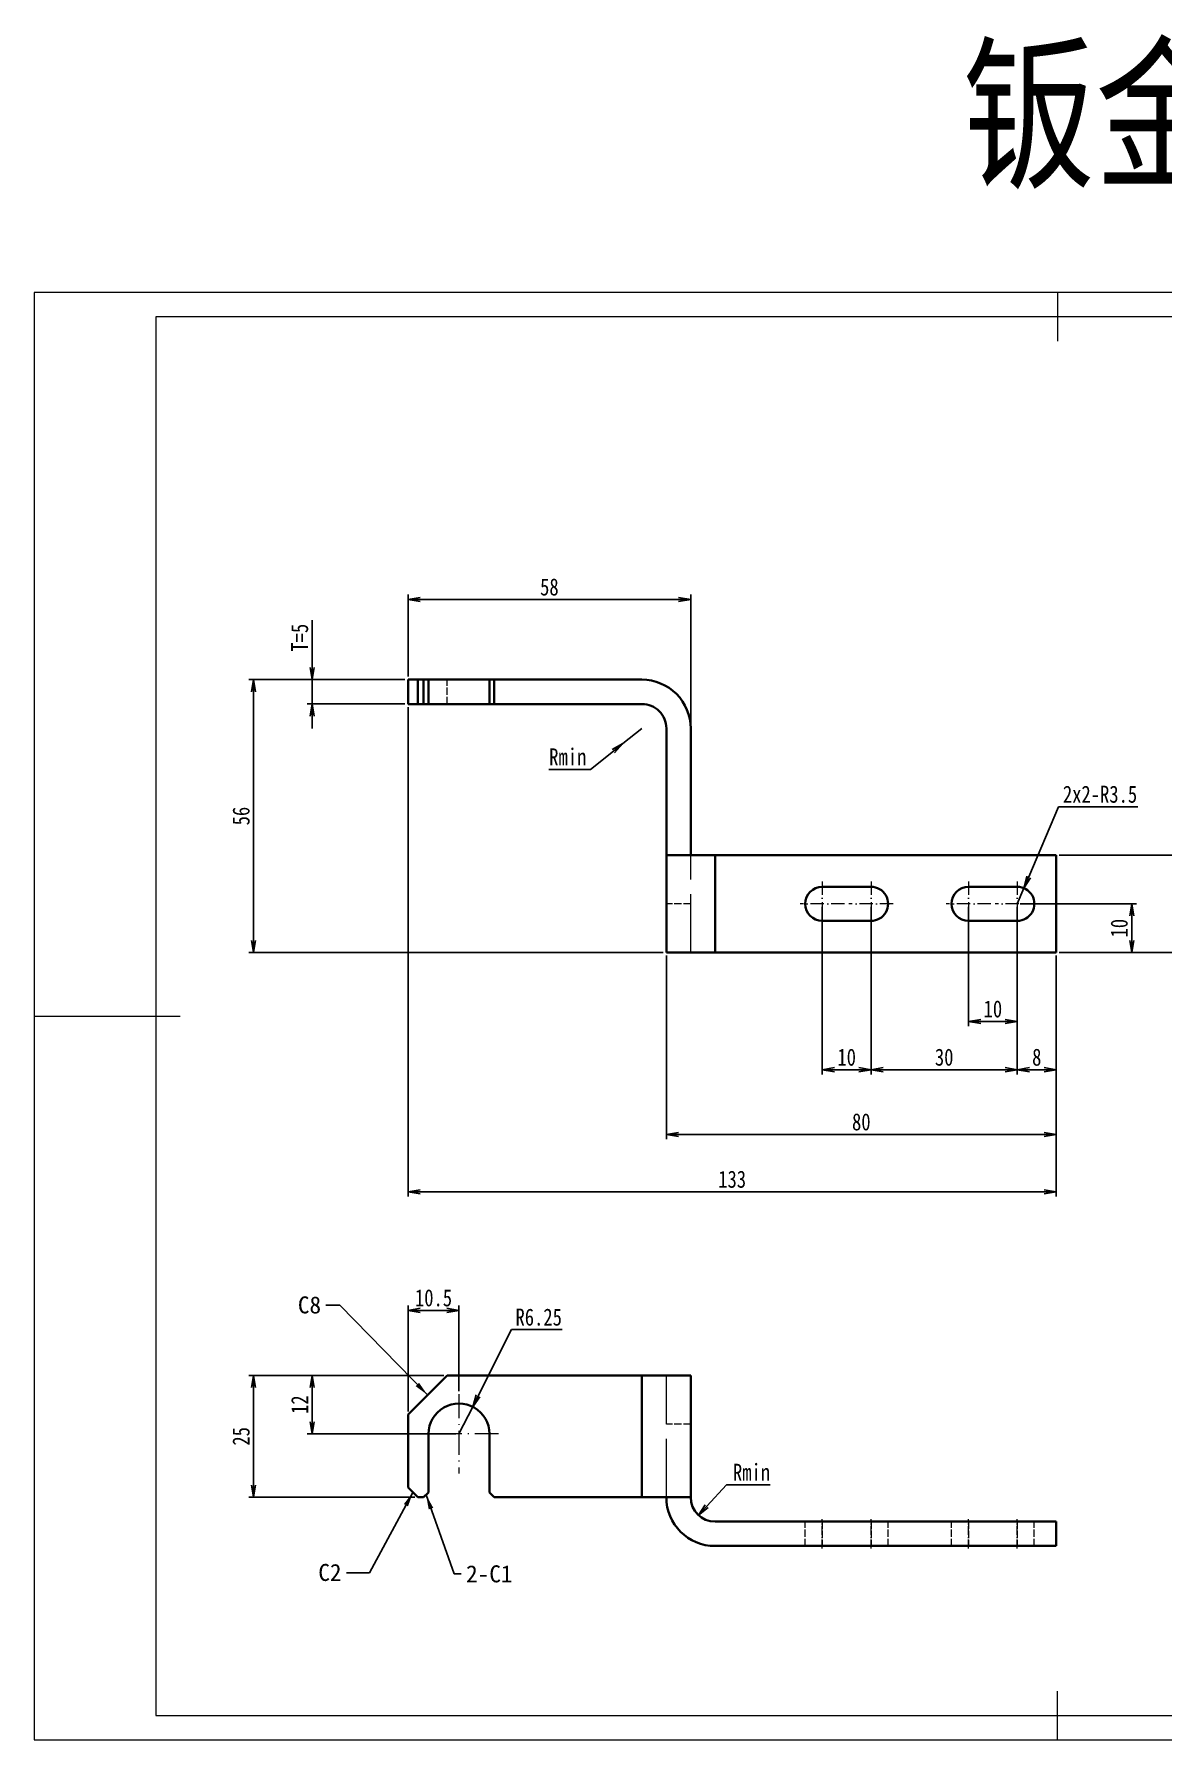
# Model space of a CAD drawing. Header units: millimetres. Extents: x -15766 to 80009, y -9701 to 15159.
# Drawn here: x -5815.9 to -5584.3, y 2838.5 to 3188.5 of the extents above; entities that cross this region are included whole.
import ezdxf

# ---------------------------------------------------------------- set-up
doc = ezdxf.new("R2010")
doc.units = ezdxf.units.MM
for name, pattern in [('CENTER-HOKUTO_1', [16, 13, -1, 1, -1]), ('DASHDOT', [18.5, 12, -3, 0.5, -3]), ('DASHED', [15, 12, -3]), ('HIDDEN-HOKUTO_1', [2, 1, -1])]:
    doc.linetypes.add(name, pattern=pattern)
doc.layers.get('DEFPOINTS').update_dxf_attribs({"lineweight": 18})
for name, color, linetype, lineweight in [('AM_7', 2, 'CENTER-HOKUTO_1', 18), ('AM_HID', 1, 'HIDDEN-HOKUTO_1', 18), ('AM_VIS', 7, 'Continuous', 18), ('CDRAFT0', 7, 'Continuous', 18), ('DIM', 253, 'Continuous', 20), ('title_frame', 7, 'Continuous', 18), ('word_dim', 9, 'Continuous', 18), ('粗实线层_1', 7, 'Continuous', 15)]:
    doc.layers.add(name, color=color, linetype=linetype, lineweight=lineweight)
doc.styles.add('DIM', font='', dxfattribs={"width": 0.8})
doc.styles.get('DIM').set_extended_font_data('NSimSun')
doc.dimstyles.new('1-1', dxfattribs={"dimtxt": 3.5, "dimasz": 3, "dimexe": 1, "dimexo": 0, "dimgap": 1, "dimtad": 1, "dimdsep": 46, "dimtxsty": 'DIM', "dimblk": '_CAXARROW', "dimcen": 0, "dimdle": 6, "dimclrd": 256, "dimclre": 256, "dimclrt": 3, "dimazin": 2, "dimtfac": 0.707107, "dimtmove": 0, "dimatfit": 3, "dimfxl": 0, "dimfrac": 2, "dimtolj": 1, "dimarcsym": 0})
doc.dimstyles.new('1-1$0', dxfattribs={"dimtxt": 3.5, "dimasz": 2.5, "dimexe": 1, "dimexo": 0.625, "dimgap": 0.8, "dimtad": 1, "dimdsep": 46, "dimtxsty": 'DIM', "dimblk": 'OPEN', "dimcen": 0, "dimdle": 5, "dimclrd": 256, "dimclre": 256, "dimclrt": 3, "dimazin": 3, "dimtfac": 0.5, "dimtmove": 0, "dimatfit": 3, "dimldrblk": 'OPEN', "dimfxl": 0, "dimtolj": 1, "dimarcsym": 0})
doc.dimstyles.new('1-1$4', dxfattribs={"dimtxt": 3.5, "dimasz": 2.5, "dimexe": 1, "dimexo": 0.625, "dimgap": 0.8, "dimtad": 1, "dimtih": 1, "dimtoh": 1, "dimzin": 12, "dimdsep": 46, "dimtxsty": 'DIM', "dimblk": 'OPEN', "dimcen": 0, "dimdle": 5, "dimclrd": 256, "dimclre": 256, "dimclrt": 3, "dimazin": 3, "dimtfac": 0.5, "dimtmove": 0, "dimatfit": 3, "dimldrblk": 'OPEN', "dimfxl": 0, "dimtolj": 1, "dimarcsym": 0})

# ---------------------------------------------------------------- blocks, each defined once
blk = doc.blocks.new('*X1583')
at = {"layer": 'CDRAFT0'}
for p, q in [((420, 297), (0, 297)), ((0, 297), (0, 0)), ((420, 0), (420, 297)), ((0, 0), (420, 0))]:
    blk.add_line(p, q, dxfattribs=at)
at = {"layer": '粗实线层_1'}
for p, q in [((210, 297), (210, 287)), ((415, 292), (25, 292)), ((25, 292), (25, 5)), ((415, 5), (415, 292)), ((0, 148.5), (30, 148.5)), ((420, 148.5), (410, 148.5)), ((210, 0), (210, 10)), ((25, 5), (415, 5))]:
    blk.add_line(p, q, dxfattribs=at)
blk = doc.blocks.new('_OPEN')
at = {"color": 0, "linetype": 'ByBlock', "lineweight": -2}
for p, q in [((-1, 0.166667), (0, 0)), ((-1, -0.166667), (0, 0)), ((0, 0), (-1, 0))]:
    blk.add_line(p, q, dxfattribs=at)
blk = doc.blocks.new('*D1720')
at = {"layer": 'DEFPOINTS', "color": 0, "transparency": 16777216}
for p in [(-5614.22, 3010.04), (-5606.22, 3000.04), (-5590.74, 3000.04)]:
    blk.add_point(p, dxfattribs=at)
at = {"layer": 'word_dim', "linetype": 'Continuous', "lineweight": -2, "transparency": 16777216}
for p, q in [((-5613.6, 3010.04), (-5589.74, 3010.04)), ((-5590.74, 3007.54), (-5590.74, 3002.54)), ((-5605.6, 3000.04), (-5589.74, 3000.04))]:
    blk.add_line(p, q, dxfattribs=at)
at = {"layer": 'word_dim', "lineweight": -2, "transparency": 16777216, "xscale": 2.5, "yscale": 2.5, "zscale": 2.5}
for p, rotation in [((-5590.74, 3010.04), 90), ((-5590.74, 3000.04), 270)]:
    blk.add_blockref('_OPEN', p, dxfattribs=dict(at, rotation=rotation))
at = {"layer": 'word_dim', "color": 3, "transparency": 16777216, "insert": (-5593.29, 3005.04), "char_height": 3.5, "attachment_point": 5, "rotation": 90, "style": 'DIM'}
blk.add_mtext('\\A1;10', dxfattribs=at)
blk = doc.blocks.new('*D1721')
at = {"layer": 'DEFPOINTS', "color": 0, "transparency": 16777216}
for p in [(-5606.22, 3020.04), (-5577.57, 3020.04), (-5606.22, 3000.04)]:
    blk.add_point(p, dxfattribs=at)
at = {"layer": 'word_dim', "linetype": 'Continuous', "lineweight": -2, "transparency": 16777216}
for p, q in [((-5605.6, 3020.04), (-5576.57, 3020.04)), ((-5577.57, 3002.54), (-5577.57, 3017.54)), ((-5605.6, 3000.04), (-5576.57, 3000.04))]:
    blk.add_line(p, q, dxfattribs=at)
at = {"layer": 'word_dim', "lineweight": -2, "transparency": 16777216, "xscale": 2.5, "yscale": 2.5, "zscale": 2.5}
for p, rotation in [((-5577.57, 3020.04), 90), ((-5577.57, 3000.04), 270)]:
    blk.add_blockref('_OPEN', p, dxfattribs=dict(at, rotation=rotation))
at = {"layer": 'word_dim', "color": 3, "transparency": 16777216, "insert": (-5580.12, 3010.04), "char_height": 3.5, "attachment_point": 5, "rotation": 90, "style": 'DIM'}
blk.add_mtext('\\A1;20', dxfattribs=at)
blk = doc.blocks.new('*D1722')
at = {"layer": 'DEFPOINTS', "color": 0, "transparency": 16777216}
for p in [(-5614.22, 3010.04), (-5606.22, 3000.04), (-5606.22, 2976)]:
    blk.add_point(p, dxfattribs=at)
at = {"layer": 'word_dim', "linetype": 'Continuous', "lineweight": -2, "transparency": 16777216}
for p, q in [((-5614.22, 3009.41), (-5614.22, 2975)), ((-5606.22, 2999.41), (-5606.22, 2975)), ((-5611.72, 2976), (-5608.72, 2976))]:
    blk.add_line(p, q, dxfattribs=at)
at = {"layer": 'word_dim', "lineweight": -2, "transparency": 16777216, "xscale": 2.5, "yscale": 2.5, "zscale": 2.5, "rotation": 180}
blk.add_blockref('_OPEN', (-5614.22, 2976), dxfattribs=at)
at = {"layer": 'word_dim', "lineweight": -2, "transparency": 16777216, "xscale": 2.5, "yscale": 2.5, "zscale": 2.5}
blk.add_blockref('_OPEN', (-5606.22, 2976), dxfattribs=at)
at = {"layer": 'word_dim', "color": 3, "transparency": 16777216, "insert": (-5610.22, 2978.55), "char_height": 3.5, "attachment_point": 5, "style": 'DIM'}
blk.add_mtext('\\A1;8', dxfattribs=at)
blk = doc.blocks.new('*D1723')
at = {"layer": 'DEFPOINTS', "color": 0, "transparency": 16777216}
for p in [(-5624.22, 3010.04), (-5614.22, 3010.04), (-5624.22, 2985.9)]:
    blk.add_point(p, dxfattribs=at)
at = {"layer": 'word_dim', "linetype": 'Continuous', "lineweight": -2, "transparency": 16777216}
for p, q in [((-5624.22, 3009.41), (-5624.22, 2984.9)), ((-5614.22, 3009.41), (-5614.22, 2984.9)), ((-5616.72, 2985.9), (-5621.72, 2985.9))]:
    blk.add_line(p, q, dxfattribs=at)
at = {"layer": 'word_dim', "lineweight": -2, "transparency": 16777216, "xscale": 2.5, "yscale": 2.5, "zscale": 2.5, "rotation": 180}
blk.add_blockref('_OPEN', (-5624.22, 2985.9), dxfattribs=at)
at = {"layer": 'word_dim', "lineweight": -2, "transparency": 16777216, "xscale": 2.5, "yscale": 2.5, "zscale": 2.5}
blk.add_blockref('_OPEN', (-5614.22, 2985.9), dxfattribs=at)
at = {"layer": 'word_dim', "color": 3, "transparency": 16777216, "insert": (-5619.22, 2988.45), "char_height": 3.5, "attachment_point": 5, "style": 'DIM'}
blk.add_mtext('\\A1;10', dxfattribs=at)
blk = doc.blocks.new('*D1724')
at = {"layer": 'DEFPOINTS', "color": 0, "transparency": 16777216}
for p in [(-5644.22, 3010.04), (-5614.22, 3010.04), (-5644.22, 2976)]:
    blk.add_point(p, dxfattribs=at)
at = {"layer": 'word_dim', "linetype": 'Continuous', "lineweight": -2, "transparency": 16777216}
for p, q in [((-5644.22, 3009.41), (-5644.22, 2975)), ((-5614.22, 3009.41), (-5614.22, 2975)), ((-5616.72, 2976), (-5641.72, 2976))]:
    blk.add_line(p, q, dxfattribs=at)
at = {"layer": 'word_dim', "lineweight": -2, "transparency": 16777216, "xscale": 2.5, "yscale": 2.5, "zscale": 2.5, "rotation": 180}
blk.add_blockref('_OPEN', (-5644.22, 2976), dxfattribs=at)
at = {"layer": 'word_dim', "lineweight": -2, "transparency": 16777216, "xscale": 2.5, "yscale": 2.5, "zscale": 2.5}
blk.add_blockref('_OPEN', (-5614.22, 2976), dxfattribs=at)
at = {"layer": 'word_dim', "color": 3, "transparency": 16777216, "insert": (-5629.22, 2978.55), "char_height": 3.5, "attachment_point": 5, "style": 'DIM'}
blk.add_mtext('\\A1;30', dxfattribs=at)
blk = doc.blocks.new('*D1725')
at = {"layer": 'DEFPOINTS', "color": 0, "transparency": 16777216}
for p in [(-5654.22, 3010.04), (-5644.22, 3010.04), (-5654.22, 2976)]:
    blk.add_point(p, dxfattribs=at)
at = {"layer": 'word_dim', "linetype": 'Continuous', "lineweight": -2, "transparency": 16777216}
for p, q in [((-5654.22, 3009.41), (-5654.22, 2975)), ((-5644.22, 3009.41), (-5644.22, 2975)), ((-5646.72, 2976), (-5651.72, 2976))]:
    blk.add_line(p, q, dxfattribs=at)
at = {"layer": 'word_dim', "lineweight": -2, "transparency": 16777216, "xscale": 2.5, "yscale": 2.5, "zscale": 2.5, "rotation": 180}
blk.add_blockref('_OPEN', (-5654.22, 2976), dxfattribs=at)
at = {"layer": 'word_dim', "lineweight": -2, "transparency": 16777216, "xscale": 2.5, "yscale": 2.5, "zscale": 2.5}
blk.add_blockref('_OPEN', (-5644.22, 2976), dxfattribs=at)
at = {"layer": 'word_dim', "color": 3, "transparency": 16777216, "insert": (-5649.22, 2978.55), "char_height": 3.5, "attachment_point": 5, "style": 'DIM'}
blk.add_mtext('\\A1;10', dxfattribs=at)
blk = doc.blocks.new('*D1726')
at = {"layer": 'DEFPOINTS', "color": 0, "transparency": 16777216}
for p in [(-5686.22, 3000.04), (-5606.22, 3000.04), (-5606.22, 2962.72)]:
    blk.add_point(p, dxfattribs=at)
at = {"layer": 'word_dim', "linetype": 'Continuous', "lineweight": -2, "transparency": 16777216}
for p, q in [((-5686.22, 2999.41), (-5686.22, 2961.72)), ((-5606.22, 2999.41), (-5606.22, 2961.72)), ((-5683.72, 2962.72), (-5608.72, 2962.72))]:
    blk.add_line(p, q, dxfattribs=at)
at = {"layer": 'word_dim', "lineweight": -2, "transparency": 16777216, "xscale": 2.5, "yscale": 2.5, "zscale": 2.5, "rotation": 180}
blk.add_blockref('_OPEN', (-5686.22, 2962.72), dxfattribs=at)
at = {"layer": 'word_dim', "lineweight": -2, "transparency": 16777216, "xscale": 2.5, "yscale": 2.5, "zscale": 2.5}
blk.add_blockref('_OPEN', (-5606.22, 2962.72), dxfattribs=at)
at = {"layer": 'word_dim', "color": 3, "transparency": 16777216, "insert": (-5646.22, 2965.27), "char_height": 3.5, "attachment_point": 5, "style": 'DIM'}
blk.add_mtext('\\A1;80', dxfattribs=at)
blk = doc.blocks.new('*D1727')
at = {"layer": 'DEFPOINTS', "color": 0, "transparency": 16777216}
for p in [(-5739.22, 3051.04), (-5606.22, 3000.04), (-5739.22, 2950.95)]:
    blk.add_point(p, dxfattribs=at)
at = {"layer": 'word_dim', "linetype": 'Continuous', "lineweight": -2, "transparency": 16777216}
for p, q in [((-5739.22, 3050.41), (-5739.22, 2949.95)), ((-5606.22, 2999.41), (-5606.22, 2949.95)), ((-5608.72, 2950.95), (-5736.72, 2950.95))]:
    blk.add_line(p, q, dxfattribs=at)
at = {"layer": 'word_dim', "lineweight": -2, "transparency": 16777216, "xscale": 2.5, "yscale": 2.5, "zscale": 2.5, "rotation": 180}
blk.add_blockref('_OPEN', (-5739.22, 2950.95), dxfattribs=at)
at = {"layer": 'word_dim', "lineweight": -2, "transparency": 16777216, "xscale": 2.5, "yscale": 2.5, "zscale": 2.5}
blk.add_blockref('_OPEN', (-5606.22, 2950.95), dxfattribs=at)
at = {"layer": 'word_dim', "color": 3, "transparency": 16777216, "insert": (-5672.72, 2953.5), "char_height": 3.5, "attachment_point": 5, "style": 'DIM'}
blk.add_mtext('\\A1;133', dxfattribs=at)
blk = doc.blocks.new('*D1728')
at = {"layer": 'DEFPOINTS', "color": 0, "transparency": 16777216}
for p in [(-5758.9, 3056.04), (-5739.22, 3056.04), (-5739.22, 3051.04)]:
    blk.add_point(p, dxfattribs=at)
at = {"layer": 'word_dim', "linetype": 'Continuous', "lineweight": -2, "transparency": 16777216}
for p, q in [((-5758.9, 3058.54), (-5758.9, 3068.25)), ((-5739.85, 3056.04), (-5759.9, 3056.04)), ((-5758.9, 3051.04), (-5758.9, 3056.04)), ((-5739.85, 3051.04), (-5759.9, 3051.04)), ((-5758.9, 3048.54), (-5758.9, 3046.04))]:
    blk.add_line(p, q, dxfattribs=at)
at = {"layer": 'word_dim', "lineweight": -2, "transparency": 16777216, "xscale": 2.5, "yscale": 2.5, "zscale": 2.5}
for p, rotation in [((-5758.9, 3056.04), 270), ((-5758.9, 3051.04), 90)]:
    blk.add_blockref('_OPEN', p, dxfattribs=dict(at, rotation=rotation))
at = {"layer": 'word_dim', "color": 3, "transparency": 16777216, "insert": (-5761.45, 3064.64), "char_height": 3.5, "attachment_point": 5, "rotation": 90, "style": 'DIM'}
blk.add_mtext('\\A1;T=5', dxfattribs=at)
blk = doc.blocks.new('*D1729')
at = {"layer": 'DEFPOINTS', "color": 0, "transparency": 16777216}
for p in [(-5739.22, 3056.04), (-5770.91, 3000.04), (-5686.22, 3000.04)]:
    blk.add_point(p, dxfattribs=at)
at = {"layer": 'word_dim', "linetype": 'Continuous', "lineweight": -2, "transparency": 16777216}
for p, q in [((-5739.85, 3056.04), (-5771.91, 3056.04)), ((-5770.91, 3053.54), (-5770.91, 3002.54)), ((-5686.85, 3000.04), (-5771.91, 3000.04))]:
    blk.add_line(p, q, dxfattribs=at)
at = {"layer": 'word_dim', "lineweight": -2, "transparency": 16777216, "xscale": 2.5, "yscale": 2.5, "zscale": 2.5}
for p, rotation in [((-5770.91, 3056.04), 90), ((-5770.91, 3000.04), 270)]:
    blk.add_blockref('_OPEN', p, dxfattribs=dict(at, rotation=rotation))
at = {"layer": 'word_dim', "color": 3, "transparency": 16777216, "insert": (-5773.46, 3028.04), "char_height": 3.5, "attachment_point": 5, "rotation": 90, "style": 'DIM'}
blk.add_mtext('\\A1;56', dxfattribs=at)
blk = doc.blocks.new('*D1730')
at = {"layer": 'DEFPOINTS', "color": 0, "transparency": 16777216}
for p in [(-5681.22, 3072.48), (-5739.22, 3056.04), (-5681.22, 3046.04)]:
    blk.add_point(p, dxfattribs=at)
at = {"layer": 'word_dim', "linetype": 'Continuous', "lineweight": -2, "transparency": 16777216}
for p, q in [((-5739.22, 3056.66), (-5739.22, 3073.48)), ((-5681.22, 3046.66), (-5681.22, 3073.48)), ((-5736.72, 3072.48), (-5683.72, 3072.48))]:
    blk.add_line(p, q, dxfattribs=at)
at = {"layer": 'word_dim', "lineweight": -2, "transparency": 16777216, "xscale": 2.5, "yscale": 2.5, "zscale": 2.5, "rotation": 180}
blk.add_blockref('_OPEN', (-5739.22, 3072.48), dxfattribs=at)
at = {"layer": 'word_dim', "lineweight": -2, "transparency": 16777216, "xscale": 2.5, "yscale": 2.5, "zscale": 2.5}
blk.add_blockref('_OPEN', (-5681.22, 3072.48), dxfattribs=at)
at = {"layer": 'word_dim', "color": 3, "transparency": 16777216, "insert": (-5710.22, 3075.03), "char_height": 3.5, "attachment_point": 5, "style": 'DIM'}
blk.add_mtext('\\A1;58', dxfattribs=at)
blk = doc.blocks.new('*D1731')
at = {"layer": 'DEFPOINTS', "color": 0, "transparency": 16777216}
for p in [(-5691.22, 3046.04), (-5695.14, 3042.92)]:
    blk.add_point(p, dxfattribs=at)
at = {"layer": 'word_dim', "linetype": 'Continuous', "lineweight": -2, "transparency": 16777216}
for p, q in [((-5691.22, 3046.04), (-5695.14, 3042.92)), ((-5701.79, 3037.63), (-5697.09, 3041.37)), ((-5710.3, 3037.63), (-5701.79, 3037.63))]:
    blk.add_line(p, q, dxfattribs=at)
at = {"layer": 'word_dim', "lineweight": -2, "transparency": 16777216, "xscale": 2.5, "yscale": 2.5, "zscale": 2.5, "rotation": 38.49824827196643}
blk.add_blockref('_OPEN', (-5695.14, 3042.92), dxfattribs=at)
at = {"layer": 'word_dim', "color": 3, "transparency": 16777216, "insert": (-5706.45, 3040.18), "char_height": 3.5, "attachment_point": 5, "style": 'DIM'}
blk.add_mtext('\\A1;Rmin', dxfattribs=at)
blk = doc.blocks.new('*D1732')
at = {"layer": 'DEFPOINTS', "color": 0, "transparency": 16777216}
for p in [(-5612.86, 3013.26), (-5614.22, 3010.04)]:
    blk.add_point(p, dxfattribs=at)
at = {"layer": 'word_dim', "linetype": 'Continuous', "lineweight": -2, "transparency": 16777216}
for p, q in [((-5605.78, 3029.95), (-5611.88, 3015.56)), ((-5589.5, 3029.95), (-5605.78, 3029.95)), ((-5614.22, 3010.04), (-5612.86, 3013.26))]:
    blk.add_line(p, q, dxfattribs=at)
at = {"layer": 'word_dim', "lineweight": -2, "transparency": 16777216, "xscale": 2.5, "yscale": 2.5, "zscale": 2.5, "rotation": 247.0254725562756}
blk.add_blockref('_OPEN', (-5612.86, 3013.26), dxfattribs=at)
at = {"layer": 'word_dim', "color": 3, "transparency": 16777216, "insert": (-5597.24, 3032.5), "char_height": 3.5, "attachment_point": 5, "style": 'DIM'}
blk.add_mtext('\\A1;2x2-R3.5', dxfattribs=at)
blk = doc.blocks.new('*D1733')
at = {"layer": 'DEFPOINTS', "color": 0, "transparency": 16777216}
for p in [(-5758.9, 2913.27), (-5731.22, 2913.27), (-5728.77, 2901.27)]:
    blk.add_point(p, dxfattribs=at)
at = {"layer": 'word_dim', "linetype": 'Continuous', "lineweight": -2, "transparency": 16777216}
for p, q in [((-5731.85, 2913.27), (-5759.9, 2913.27)), ((-5758.9, 2903.77), (-5758.9, 2910.77)), ((-5729.39, 2901.27), (-5759.9, 2901.27))]:
    blk.add_line(p, q, dxfattribs=at)
at = {"layer": 'word_dim', "lineweight": -2, "transparency": 16777216, "xscale": 2.5, "yscale": 2.5, "zscale": 2.5}
for p, rotation in [((-5758.9, 2913.27), 90), ((-5758.9, 2901.27), 270)]:
    blk.add_blockref('_OPEN', p, dxfattribs=dict(at, rotation=rotation))
at = {"layer": 'word_dim', "color": 3, "transparency": 16777216, "insert": (-5761.45, 2907.27), "char_height": 3.5, "attachment_point": 5, "rotation": 90, "style": 'DIM'}
blk.add_mtext('\\A1;12', dxfattribs=at)
blk = doc.blocks.new('*D1734')
at = {"layer": 'DEFPOINTS', "color": 0, "transparency": 16777216}
for p in [(-5731.22, 2913.27), (-5770.91, 2888.27), (-5737.22, 2888.27)]:
    blk.add_point(p, dxfattribs=at)
at = {"layer": 'word_dim', "linetype": 'Continuous', "lineweight": -2, "transparency": 16777216}
for p, q in [((-5731.85, 2913.27), (-5771.91, 2913.27)), ((-5770.91, 2910.77), (-5770.91, 2890.77)), ((-5737.85, 2888.27), (-5771.91, 2888.27))]:
    blk.add_line(p, q, dxfattribs=at)
at = {"layer": 'word_dim', "lineweight": -2, "transparency": 16777216, "xscale": 2.5, "yscale": 2.5, "zscale": 2.5}
for p, rotation in [((-5770.91, 2913.27), 90), ((-5770.91, 2888.27), 270)]:
    blk.add_blockref('_OPEN', p, dxfattribs=dict(at, rotation=rotation))
at = {"layer": 'word_dim', "color": 3, "transparency": 16777216, "insert": (-5773.46, 2900.77), "char_height": 3.5, "attachment_point": 5, "rotation": 90, "style": 'DIM'}
blk.add_mtext('\\A1;25', dxfattribs=at)
blk = doc.blocks.new('_CAXARROW')
blk.add_hatch(color=0).paths.add_polyline_path([(0, 0), (-1, 0.125), (-1, -0.125)], flags=0)
blk = doc.blocks.new('*D1735')
at = {"layer": 'DEFPOINTS', "color": 0, "transparency": 16777216}
for p in [(-5725.96, 2906.85), (-5728.77, 2901.27)]:
    blk.add_point(p, dxfattribs=at)
at = {"layer": 'word_dim', "linetype": 'Continuous', "lineweight": -2, "transparency": 16777216}
for p, q in [((-5718, 2922.66), (-5724.83, 2909.08)), ((-5707.62, 2922.66), (-5718, 2922.66)), ((-5728.77, 2901.27), (-5725.96, 2906.85))]:
    blk.add_line(p, q, dxfattribs=at)
at = {"layer": 'word_dim', "lineweight": -2, "transparency": 16777216, "xscale": 2.5, "yscale": 2.5, "zscale": 2.5, "rotation": 243.2886146466819}
blk.add_blockref('_OPEN', (-5725.96, 2906.85), dxfattribs=at)
at = {"layer": 'word_dim', "color": 3, "transparency": 16777216, "insert": (-5712.41, 2925.21), "char_height": 3.5, "attachment_point": 5, "style": 'DIM'}
blk.add_mtext('\\A1;R6.25', dxfattribs=at)
blk = doc.blocks.new('*D1736')
at = {"layer": 'DEFPOINTS', "color": 0, "transparency": 16777216}
for p in [(-5739.22, 2926.62), (-5728.77, 2909.39), (-5739.22, 2905.27)]:
    blk.add_point(p, dxfattribs=at)
at = {"layer": 'word_dim', "linetype": 'Continuous', "lineweight": -2, "transparency": 16777216}
for p, q in [((-5739.22, 2905.89), (-5739.22, 2927.62)), ((-5731.27, 2926.62), (-5736.72, 2926.62)), ((-5728.77, 2910.02), (-5728.77, 2927.62))]:
    blk.add_line(p, q, dxfattribs=at)
at = {"layer": 'word_dim', "lineweight": -2, "transparency": 16777216, "xscale": 2.5, "yscale": 2.5, "zscale": 2.5, "rotation": 180}
blk.add_blockref('_OPEN', (-5739.22, 2926.62), dxfattribs=at)
at = {"layer": 'word_dim', "lineweight": -2, "transparency": 16777216, "xscale": 2.5, "yscale": 2.5, "zscale": 2.5}
blk.add_blockref('_OPEN', (-5728.77, 2926.62), dxfattribs=at)
at = {"layer": 'word_dim', "color": 3, "transparency": 16777216, "insert": (-5733.99, 2929.17), "char_height": 3.5, "attachment_point": 5, "style": 'DIM'}
blk.add_mtext('\\A1;10.5', dxfattribs=at)
blk = doc.blocks.new('*D1737')
at = {"layer": 'DEFPOINTS', "color": 0, "transparency": 16777216}
for p in [(-5676.22, 2888.27), (-5679.61, 2884.59)]:
    blk.add_point(p, dxfattribs=at)
at = {"layer": 'word_dim', "linetype": 'Continuous', "lineweight": -2, "transparency": 16777216}
for p, q in [((-5673.85, 2890.84), (-5677.92, 2886.43)), ((-5664.89, 2890.84), (-5673.85, 2890.84))]:
    blk.add_line(p, q, dxfattribs=at)
at = {"layer": 'word_dim', "lineweight": -2, "transparency": 16777216, "xscale": 2.5, "yscale": 2.5, "zscale": 2.5, "rotation": 227.3931519278742}
blk.add_blockref('_OPEN', (-5679.61, 2884.59), dxfattribs=at)
at = {"layer": 'word_dim', "color": 3, "transparency": 16777216, "insert": (-5668.75, 2893.39), "char_height": 3.5, "attachment_point": 5, "style": 'DIM'}
blk.add_mtext('\\A1;Rmin', dxfattribs=at)

msp = doc.modelspace()

# ---------------------------------------------------------------- linework, layer by layer
at = {"layer": 'AM_7', "color": 2, "linetype": 'DASHDOT', "lineweight": 13, "ltscale": 0.227502}
for p, q in [((-5654.22327, 3014.58579), (-5654.22327, 3005.48569)), ((-5644.22327, 3014.58579), (-5644.22327, 3005.48569)), ((-5624.22327, 3014.58579), (-5624.22327, 3005.48569)), ((-5614.22327, 3014.58579), (-5614.22327, 3005.48569))]:
    msp.add_line(p, q, dxfattribs=at)
at = {"layer": 'AM_7', "color": 2, "linetype": 'DASHDOT', "lineweight": 13, "ltscale": 0.227539}
for p, q in [((-5649.67249, 3010.03574), (-5658.77405, 3010.03574)), ((-5639.67249, 3010.03574), (-5648.77405, 3010.03574)), ((-5619.67249, 3010.03574), (-5628.77405, 3010.03574)), ((-5609.67249, 3010.03574), (-5618.77405, 3010.03574))]:
    msp.add_line(p, q, dxfattribs=at)
at = {"layer": 'AM_7', "color": 2, "linetype": 'DASHDOT', "lineweight": 13, "ltscale": 0.40625}
for p, q in [((-5728.76624, 2909.39274), (-5728.76624, 2893.14274)), ((-5720.64124, 2901.26774), (-5736.89124, 2901.26774))]:
    msp.add_line(p, q, dxfattribs=at)
at = {"layer": 'AM_7', "color": 2, "linetype": 'DASHDOT', "lineweight": 13, "ltscale": 0.15}
for p, q in [((-5654.22327, 2877.76774), (-5654.22327, 2883.76774)), ((-5644.22327, 2877.76774), (-5644.22327, 2883.76774)), ((-5624.22327, 2877.76774), (-5624.22327, 2883.76774)), ((-5614.22327, 2877.76774), (-5614.22327, 2883.76774))]:
    msp.add_line(p, q, dxfattribs=at)
at = {"layer": 'AM_HID', "color": 1, "linetype": 'DASHED', "lineweight": 13, "ltscale": 0.125}
for p, q in [((-5731.22327, 3051.03574), (-5731.22327, 3056.03574)), ((-5681.22327, 3010.03574), (-5686.22327, 3010.03574)), ((-5681.22327, 2903.26774), (-5686.22327, 2903.26774)), ((-5657.72327, 2878.26774), (-5657.72327, 2883.26774)), ((-5654.22327, 2883.26774), (-5654.22327, 2878.26774)), ((-5654.22327, 2883.26774), (-5654.22327, 2878.26774)), ((-5644.22327, 2883.26774), (-5644.22327, 2878.26774)), ((-5644.22327, 2883.26774), (-5644.22327, 2878.26774)), ((-5640.72327, 2878.26774), (-5640.72327, 2883.26774)), ((-5627.72327, 2878.26774), (-5627.72327, 2883.26774)), ((-5624.22327, 2883.26774), (-5624.22327, 2878.26774)), ((-5624.22327, 2883.26774), (-5624.22327, 2878.26774)), ((-5614.22327, 2883.26774), (-5614.22327, 2878.26774)), ((-5614.22327, 2883.26774), (-5614.22327, 2878.26774)), ((-5610.72327, 2878.26774), (-5610.72327, 2883.26774))]:
    msp.add_line(p, q, dxfattribs=at)
at = {"layer": 'AM_HID', "color": 1, "linetype": 'DASHED', "lineweight": 13}
for p, q in [((-5681.22327, 3000.03574), (-5681.22327, 3020.03574)), ((-5676.22327, 3000.03574), (-5676.22327, 3020.03574)), ((-5691.22327, 2888.26774), (-5691.22327, 2913.26774)), ((-5686.22327, 2888.26774), (-5686.22327, 2913.26774))]:
    msp.add_line(p, q, dxfattribs=at)
at = {"layer": 'AM_VIS', "color": 7, "lineweight": 35, "ltscale": 0.125}
for p, q in [((-5739.22327, 3051.03574), (-5739.22327, 3056.03574)), ((-5737.22327, 3051.03574), (-5737.22327, 3056.03574)), ((-5736.01624, 3056.03574), (-5736.01624, 3051.03574)), ((-5735.01624, 3056.03574), (-5735.01624, 3051.03574)), ((-5722.51624, 3056.03574), (-5722.51624, 3051.03574)), ((-5721.51624, 3056.03574), (-5721.51624, 3051.03574)), ((-5606.22327, 2883.26774), (-5606.22327, 2878.26774))]:
    msp.add_line(p, q, dxfattribs=at)
at = {"layer": 'AM_VIS', "color": 7, "lineweight": 35, "ltscale": 0.05}
for p, q in [((-5739.22327, 3056.03574), (-5737.22327, 3056.03574)), ((-5739.22327, 3051.03574), (-5737.22327, 3051.03574))]:
    msp.add_line(p, q, dxfattribs=at)
at = {"layer": 'AM_VIS', "color": 7, "lineweight": 35, "ltscale": 0.030176}
for p, q in [((-5737.22327, 3056.03574), (-5736.01624, 3056.03574)), ((-5737.22327, 3051.03574), (-5736.01624, 3051.03574))]:
    msp.add_line(p, q, dxfattribs=at)
at = {"layer": 'AM_VIS', "color": 7, "lineweight": 35, "ltscale": 0.025}
for p, q in [((-5736.01624, 3056.03574), (-5735.01624, 3056.03574)), ((-5721.51624, 3056.03574), (-5722.51624, 3056.03574)), ((-5736.01624, 3051.03574), (-5735.01624, 3051.03574)), ((-5721.51624, 3051.03574), (-5722.51624, 3051.03574))]:
    msp.add_line(p, q, dxfattribs=at)
at = {"layer": 'AM_VIS', "color": 7, "lineweight": 35, "ltscale": 0.3125}
for p, q in [((-5722.51624, 3056.03574), (-5735.01624, 3056.03574)), ((-5722.51624, 3051.03574), (-5735.01624, 3051.03574))]:
    msp.add_line(p, q, dxfattribs=at)
at = {"layer": 'AM_VIS', "color": 7, "lineweight": 35}
for p, q in [((-5721.51624, 3056.03574), (-5691.22327, 3056.03574)), ((-5721.51624, 3051.03574), (-5691.22327, 3051.03574)), ((-5686.22327, 3046.03574), (-5686.22327, 3020.03574)), ((-5681.22327, 3046.03574), (-5681.22327, 3020.03574)), ((-5686.22327, 3000.03574), (-5686.22327, 3020.03574)), ((-5676.22327, 3020.03574), (-5606.22327, 3020.03574)), ((-5676.22327, 3000.03574), (-5676.22327, 3020.03574)), ((-5606.22327, 3000.03574), (-5606.22327, 3020.03574)), ((-5676.22327, 3000.03574), (-5606.22327, 3000.03574)), ((-5731.22327, 2913.26774), (-5691.22327, 2913.26774)), ((-5691.22327, 2888.26774), (-5691.22327, 2913.26774)), ((-5681.22327, 2888.26774), (-5681.22327, 2913.26774)), ((-5739.22327, 2890.26774), (-5737.22327, 2888.26774)), ((-5736.01624, 2888.26774), (-5737.22327, 2888.26774)), ((-5735.01624, 2889.26774), (-5736.01624, 2888.26774)), ((-5722.51624, 2889.26774), (-5721.51624, 2888.26774)), ((-5721.51624, 2888.26774), (-5691.22327, 2888.26774)), ((-5676.22327, 2883.26774), (-5606.22327, 2883.26774)), ((-5676.22327, 2878.26774), (-5606.22327, 2878.26774))]:
    msp.add_line(p, q, dxfattribs=at)
at = {"layer": 'AM_VIS', "color": 7, "lineweight": 35, "ltscale": 0.25}
for p, q in [((-5686.22327, 3020.03574), (-5676.22327, 3020.03574)), ((-5644.22327, 3013.53574), (-5654.22327, 3013.53574)), ((-5614.22327, 3013.53574), (-5624.22327, 3013.53574)), ((-5654.22327, 3006.53574), (-5644.22327, 3006.53574)), ((-5624.22327, 3006.53574), (-5614.22327, 3006.53574)), ((-5686.22327, 3000.03574), (-5676.22327, 3000.03574)), ((-5681.22327, 2913.26774), (-5691.22327, 2913.26774)), ((-5681.22327, 2888.26774), (-5691.22327, 2888.26774))]:
    msp.add_line(p, q, dxfattribs=at)
at = {"layer": 'AM_VIS', "color": 7, "lineweight": 35, "ltscale": 0.282843}
msp.add_line((-5739.22327, 2905.26774), (-5731.22327, 2913.26774), dxfattribs=at)
at = {"layer": 'AM_VIS', "color": 7, "lineweight": 35, "ltscale": 0.375}
msp.add_line((-5739.22327, 2890.26774), (-5739.22327, 2905.26774), dxfattribs=at)
at = {"layer": 'AM_VIS', "color": 7, "lineweight": 35, "ltscale": 0.3}
for p, q in [((-5735.01624, 2889.26774), (-5735.01624, 2901.26774)), ((-5722.51624, 2901.26774), (-5722.51624, 2889.26774))]:
    msp.add_line(p, q, dxfattribs=at)
at = {"layer": 'AM_VIS', "color": 7, "lineweight": 35}
for centre, radius, start, end in [((-5691.22327, 3046.03574), 10, 0, 90.0000025), ((-5691.22327, 3046.03574), 5, 0, 90.0000025), ((-5654.22327, 3010.03574), 3.5, 90.0000025, 269.9999975), ((-5644.22327, 3010.03574), 3.5, 269.9999975, 90.0000025), ((-5624.22327, 3010.03574), 3.5, 90.0000025, 269.9999975), ((-5614.22327, 3010.03574), 3.5, 269.9999975, 90.0000025), ((-5728.76624, 2901.26774), 6.25, 360, 180.000005), ((-5676.22327, 2888.26774), 10, 180.000005, 269.9999975), ((-5676.22327, 2888.26774), 5, 180.000005, 269.9999975)]:
    msp.add_arc(centre, radius, start, end, dxfattribs=at)

# ---------------------------------------------------------------- block references
at = {"layer": 'title_frame'}
msp.add_blockref('*X1583', (-5815.9417, 2838.48453), dxfattribs=at)

# ---------------------------------------------------------------- texts
at = {"layer": 'DIM', "insert": (-5625.48347, 3184.53943), "char_height": 25, "width": 104.980501, "attachment_point": 1, "style": 'DIM'}
msp.add_mtext('{\\C3;钣金}', dxfattribs=at)
at = {"layer": 'word_dim', "color": 3, "char_height": 3.5}
for s, insert, attachment_point in [('\\A1;C8', (-5757.06135, 2925.92836), 9), ('\\A1;C2', (-5752.87119, 2871.03429), 9), ('\\A1;2-C1', (-5727.31601, 2874.30416), 1)]:
    msp.add_mtext(s, dxfattribs=dict(at, insert=insert, attachment_point=attachment_point))

# ---------------------------------------------------------------- dimensions: what is measured, and where the dimension line sits
at = {"layer": 'word_dim', "color": 3, "true_color": 0x00ff00}
for base, p1, p2, picture, middle in [((-5681.22327, 3072.4774), (-5739.22327, 3056.03574), (-5681.22327, 3046.03574), '*D1730', (-5710.22327, 3075.0274)), ((-5739.22327, 2950.94668), (-5606.22327, 3000.03574), (-5739.22327, 3051.03574), '*D1727', (-5672.72327, 2953.49668)), ((-5654.22327, 2975.99922), (-5644.22327, 3010.03574), (-5654.22327, 3010.03574), '*D1725', (-5649.22327, 2978.54922)), ((-5644.22327, 2975.99922), (-5614.22327, 3010.03574), (-5644.22327, 3010.03574), '*D1724', (-5629.22327, 2978.54922)), ((-5624.22327, 2985.901), (-5614.22327, 3010.03574), (-5624.22327, 3010.03574), '*D1723', (-5619.22327, 2988.451)), ((-5606.22327, 2975.99922), (-5614.22327, 3010.03574), (-5606.22327, 3000.03574), '*D1722', (-5610.22327, 2978.54922)), ((-5606.22327, 2962.72203), (-5686.22327, 3000.03574), (-5606.22327, 3000.03574), '*D1726', (-5646.22327, 2965.27203))]:
    dim = msp.add_linear_dim(base=base, p1=p1, p2=p2, dimstyle='1-1$0', dxfattribs=at)
    dim.commit()
    dim.dimension.update_dxf_attribs({"geometry": picture, "text_midpoint": middle})
dim = msp.add_linear_dim(base=(-5758.90311, 3056.03574), p1=(-5739.22327, 3051.03574), p2=(-5739.22327, 3056.03574), angle=90, dimstyle='1-1$0', override={"dimpost": 'T=<>'}, dxfattribs=at)
dim.commit()
dim.dimension.update_dxf_attribs({"geometry": '*D1728', "text_midpoint": (-5761.45311, 3064.64352)})
for base, p1, p2, picture, middle in [((-5770.91081, 3000.03574), (-5739.22327, 3056.03574), (-5686.22327, 3000.03574), '*D1729', (-5773.46081, 3028.03574)), ((-5577.57197, 3020.03574), (-5606.22327, 3000.03574), (-5606.22327, 3020.03574), '*D1721', (-5580.12197, 3010.03574)), ((-5590.7373, 3000.03574), (-5614.22327, 3010.03574), (-5606.22327, 3000.03574), '*D1720', (-5593.2873, 3005.03574)), ((-5770.91081, 2888.26774), (-5731.22327, 2913.26774), (-5737.22327, 2888.26774), '*D1734', (-5773.46081, 2900.76774)), ((-5758.90311, 2913.26774), (-5728.76624, 2901.26774), (-5731.22327, 2913.26774), '*D1733', (-5761.45311, 2907.26774))]:
    dim = msp.add_linear_dim(base=base, p1=p1, p2=p2, angle=90, dimstyle='1-1$0', dxfattribs=at)
    dim.commit()
    dim.dimension.update_dxf_attribs({"geometry": picture, "text_midpoint": middle})
dim = msp.add_radius_dim(center=(-5691.22327, 3046.03574), mpoint=(-5695.1364, 3042.92329), text='Rmin', dimstyle='1-1$4', dxfattribs=at)
dim.commit()
dim.dimension.update_dxf_attribs({"geometry": '*D1731', "text_midpoint": (-5706.44651, 3040.18212)})
dim = msp.add_radius_dim(center=(-5614.22327, 3010.03574), mpoint=(-5612.85714, 3013.25812), dimstyle='1-1$4', override={"dimpost": '2x2-R<>'}, dxfattribs=at)
dim.commit()
dim.dimension.update_dxf_attribs({"geometry": '*D1732', "text_midpoint": (-5597.24023, 3029.95352), "dimtype": 164})
dim = msp.add_linear_dim(base=(-5739.22327, 2926.62353), p1=(-5728.76624, 2909.39274), p2=(-5739.22327, 2905.26774), dimstyle='1-1$0', override={"dimdec": 1}, dxfattribs=at)
dim.commit()
dim.dimension.update_dxf_attribs({"geometry": '*D1736', "text_midpoint": (-5733.99475, 2929.17353)})
dim = msp.add_radius_dim(center=(-5728.76624, 2901.26774), mpoint=(-5725.95688, 2906.85076), dimstyle='1-1$4', dxfattribs=at)
dim.commit()
dim.dimension.update_dxf_attribs({"geometry": '*D1735', "text_midpoint": (-5712.41249, 2922.65626), "dimtype": 164})
dim = msp.add_radius_dim(center=(-5676.22327, 2888.26774), mpoint=(-5679.60809, 2884.58766), text='Rmin', dimstyle='1-1$4', dxfattribs=at)
dim.commit()
dim.dimension.update_dxf_attribs({"geometry": '*D1737', "text_midpoint": (-5668.74945, 2890.8438), "dimtype": 164})

# ---------------------------------------------------------------- leaders
at = {"layer": 'word_dim', "color": 3, "true_color": 0x00ff00, "annotation_type": 0, "has_hookline": 1}
for points, hookline_direction, text_width in [([(-5735.22327, 2909.26774), (-5753.23623, 2927.67836), (-5756.06135, 2927.67836)], 1, 5.83333), ([(-5738.22327, 2889.26774), (-5747.15586, 2872.78429), (-5751.87119, 2872.78429)], 1, 5.83333), ([(-5735.51624, 2888.76774), (-5729.78254, 2872.55416), (-5728.31601, 2872.55416)], 0, 11.66667)]:
    msp.add_leader(points, dimstyle='1-1', override={"dimgap": 1, "dimtad": 0}, dxfattribs=dict(at, hookline_direction=hookline_direction, text_width=text_width))

doc.saveas('drawing.dxf')
